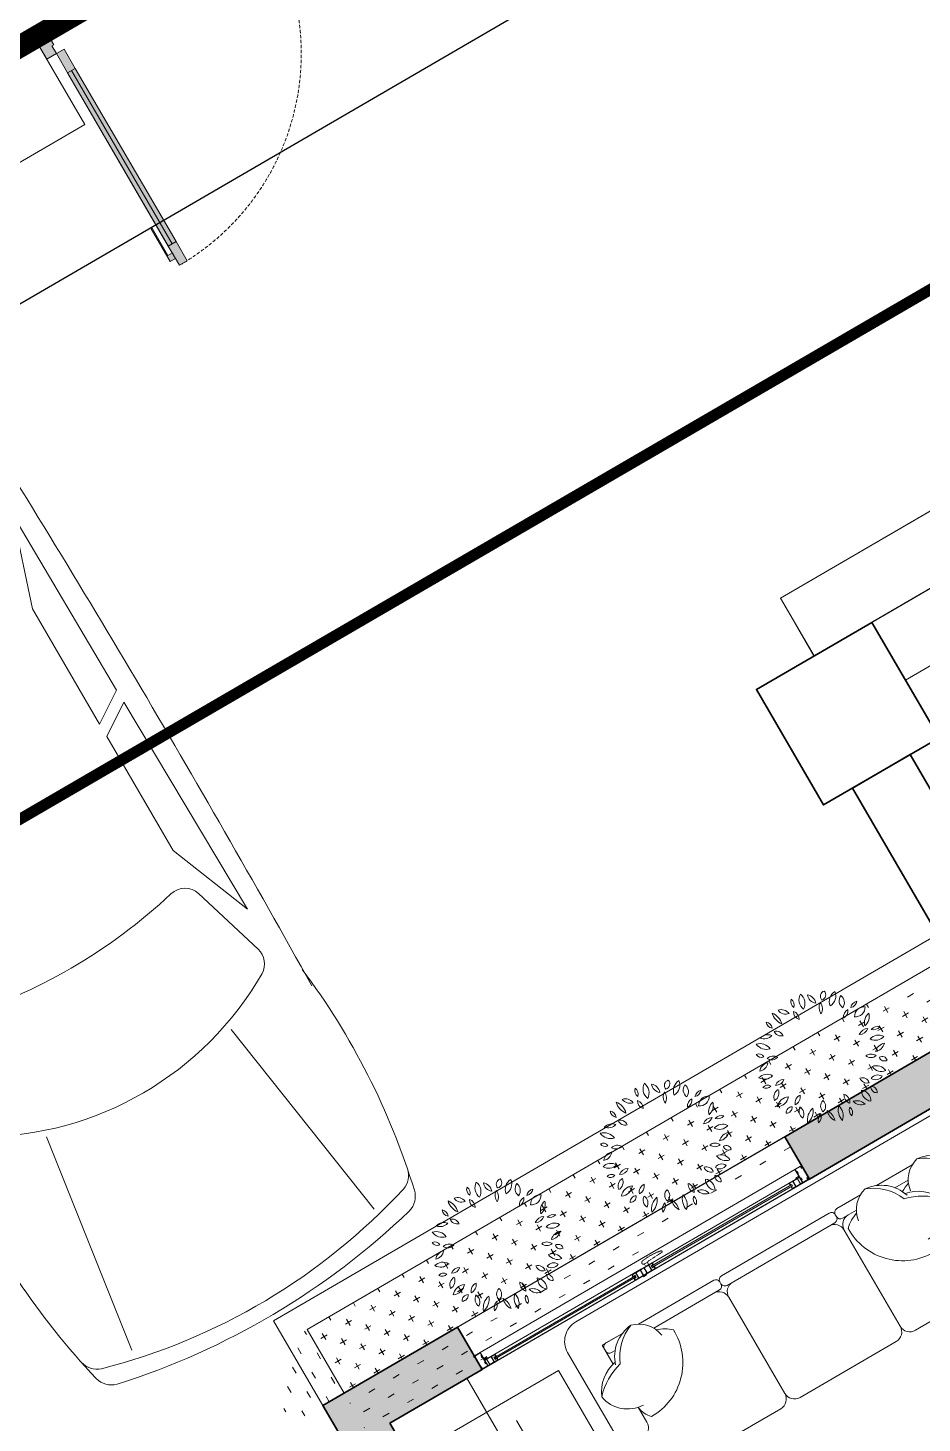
# Model space of a CAD drawing. Header units: millimetres. Extents: x 403824132 to 733479728, y 1974822364 to 2151530530.
# Drawn here: x 568660009 to 568664039, y 2063084542 to 2063090829 of the extents above; entities that cross this region are included whole.
import ezdxf

# ---------------------------------------------------------------- set-up
doc = ezdxf.new("R2010")
doc.units = ezdxf.units.MM
doc.linetypes.add('CENTER', pattern=[3, 1.5, -0.5, 0.5, -0.5])
doc.linetypes.add('HIDDEN', pattern=[0.75, 0.5, -0.25])
for name, color, linetype, lineweight in [('A-DIM', 251, 'Continuous', 15), ('A-HATCH', 251, 'Continuous', 5), ('A-TUONG', 255, 'Continuous', 35), ('boDnv', 54, 'Continuous', 25), ('E- RANH GIOI', 1, 'CENTER', 13), ('E- THAY', 9, 'Continuous', 20), ('E-Manh', 251, 'Continuous', 13), ('E-NoiThat', 32, 'Continuous', 9), ('i_Cay', 114, 'Continuous', 13), ('i_Hatch', 250, 'Continuous', 13), ('i_ThietBi', 32, 'Continuous', 13), ('LD-CUA', 146, 'Continuous', 13), ('LD-THAY', 9, 'Continuous', 13)]:
    doc.layers.add(name, color=color, linetype=linetype, lineweight=lineweight)
for name, color, linetype in [('datOBt', 42, 'Continuous'), ('loKBT', 42, 'Continuous'), ('ViaHeS', 32, 'Continuous')]:
    doc.layers.add(name, color=color, linetype=linetype)
doc.styles.add('rms', font='romans.shx', dxfattribs={"width": 0.7, "bigfont": 'vns.shx'})
doc.linetypes.add('ADL', pattern='A,0.125,-0.15,["++",rms,S=0.5,R=0,X=0,Y=-0.2245],-1.35,1.125', length=2.75)

# ---------------------------------------------------------------- blocks, each defined once
blk = doc.blocks.new('BT-02')
at = {"layer": 'E- RANH GIOI', "ltscale": 0.05, "const_width": 100}
blk.add_lwpolyline([(7621197.586804014, 979879.0011481751), (7753982.305579909, 979879.001150338), (7758666.708751214, 974888.9710968509), (7756768.082451698, 944869.0301070559), (7751452.485348991, 939879.0000539595), (7618667.766573792, 939879.0000509259), (7613983.363402477, 944869.0301038396), (7615881.98970071, 974888.971094972), (7621197.586804014, 979879.0011481751)], dxfattribs=at)
at = {"layer": 'E- RANH GIOI', "color": 5, "ltscale": 0.05, "true_color": 0x0000fa, "const_width": 50}
blk.add_lwpolyline([(7622385.084953547, 976879.001148195), (7752683.796217512, 976879.001150317), (7755590.729681001, 973782.4091585884), (7753849.018662755, 946243.5185394315), (7750264.987199369, 942879.0000539321), (7619966.275936077, 942879.0000509556), (7617059.342472641, 945975.5920422656), (7618801.053489707, 973514.4826625721)], close=True, dxfattribs=at)
at = {"layer": 'loKBT'}
blk.add_line((7667560.12582175, 979879.0011833169), (7655060.12582175, 979879.0011833169), dxfattribs=at)
blk.add_lwpolyline([(7667560.125480441, 959879.0006016805), (7667560.12547945, 979879.0011499559), (7655060.125137793, 979879.001150206), (7655060.125136447, 959879.0006016956), (7667560.125480449, 959879.0006008531)], dxfattribs=at)
for points in [[(7667560.125479821, 979879.0011340593), (7655060.125137048, 979879.001133432), (7655060.125138111, 959879.000585119), (7667560.125480761, 959879.0005855372)], [(7655060.125137421, 959879.000585119), (7667560.125479017, 959879.0005855948), (7667560.125478999, 979879.0011338356), (7655060.125136465, 979879.001133597)]]:
    blk.add_lwpolyline(points, close=True, dxfattribs=at)
blk = doc.blocks.new('mb-cay40')
at = {"color": 0, "linetype": 'ByBlock'}
for centre, radius, start, end in [((-299.5701589075907, 710.3054466762878), 100.1777, 149.4737229998766, 231.7585850006217), ((-447.8704589076224, 682.5084466762783), 100.1777, 329.4737229998766, 51.75858500062168), ((-230.6878589075932, 779.3904466762833), 98.06469999999999, 192.3059549999538, 259.6848969996826), ((-344.058958907699, 662.0099466762913), 98.06469999999999, 12.30595499995376, 79.68489699968265), ((-136.2343589076481, 736.8957466763095), 62.92479999999998, 125.4093320002077, 202.7100880001333), ((-230.740058907686, 763.8882466762698), 62.92479999999998, 305.4093320002077, 22.71008800013334), ((16.26654109236551, 684.2603466763248), 136.5301, 133.811686000385, 194.307733999988), ((-210.5471589076042, 749.0423466762695), 136.5301, 313.811686000385, 14.30773399998799), ((-426.9131589077006, 693.7752466762759), 54.12369999999999, 146.8150690002197, 244.0193430003837), ((-495.9196589076018, 674.7454466763011), 54.12369999999999, 326.8150690002197, 64.01934300038363), ((-147.5025589076395, 637.821246676278), 79.6564, 145.524785000142, 220.8327340004014), ((-273.4387589076068, 630.8271466763035), 79.6564, 325.524785000142, 40.83273400040141), ((112.6560410923557, 711.3373466763078), 137.2196, 163.4642290000644, 212.7905639999698), ((48.89724109234521, 562.139746676261), 68.7981, 103.8913859995158, 198.9039470000852), ((-134.2428589076444, 676.0780466762808), 137.2196, 343.4642290000643, 32.79056399996983), ((-32.70725890767062, 606.6362466762985), 68.7981, 283.8913859995158, 18.90394700008519), ((138.3718410924193, 615.5002466762926), 80.63699999999999, 104.100357000399, 168.4650159999594), ((39.71864109238959, 709.8323466762886), 80.63699999999999, 284.100357000399, 348.4650159999595), ((230.3510410923918, 506.037146676299), 141.3623, 100.3005049996434, 160.4476489999013), ((71.86314109229716, 692.4305466762962), 141.3623, 280.3005049996434, 340.4476489999013), ((-653.7485589076532, 502.9852466762604), 44.2471, 163.4933459999228, 274.4697339999847), ((-692.7238589076442, 471.4445466763245), 44.2471, 343.4933459999227, 94.46973399998471), ((-651.1445589076611, 493.6793466763265), 98.14920000000001, 3.318928999847402, 83.19036500059372), ((-541.5223589077068, 596.8183466762894), 98.14920000000001, 183.3189289998474, 263.1903650005937), ((-554.1702589076594, 555.716446676277), 69.85239999999999, 25.45365099951863, 116.6851969996846), ((-522.4680589076888, 648.1498466762605), 69.85239999999999, 205.4536509995186, 296.6851969996846), ((-390.4405589076341, 597.053746676309), 66.85079999999999, 168.8066020001733, 257.6390980002616), ((-470.3303589076386, 544.7297466762902), 66.85079999999999, 348.8066020001733, 77.63909800026163), ((259.9547410923115, 520.9738466762719), 76.85969999999999, 122.5817349996012, 207.1799879998302), ((150.1931410923426, 550.6291466762632), 76.85969999999999, 302.5817349996012, 27.17998799983019), ((-680.1407589076553, 301.4285466763176), 101.6635, 69.72013800080484, 135.6489100005381), ((-717.600058907643, 467.8581466763062), 101.6635, 249.7201380008048, 315.6489100005381), ((-620.4297589075868, 356.9077466762828), 75.7726, 22.57230600034306, 98.33354300080866), ((-561.4437589076697, 460.9655466763143), 75.7726, 202.5723060003431, 278.3335430008087), ((213.0515410923108, 368.6593466762861), 79.60759999999999, 86.02821900006174, 161.3697619999351), ((143.1294410924311, 473.5071466763002), 79.60759999999999, 266.0282190000617, 341.3697619999351), ((281.8093410923029, 453.3035466762885), 110.2473, 244.7352629998049, 320.5781150000673), ((319.9207410923555, 283.5921466762593), 110.2473, 64.73526299980486, 140.5781150000674), ((299.7197410923836, 426.0202466763112), 53.529, 59.98145400028278, 155.6675900001146), ((277.7252410923538, 494.4245466762877), 53.529, 239.9814540002828, 335.6675900001146), ((-694.8229589076363, 365.1617466763128), 95.9612, 210.9482359996829, 290.5783940005535), ((-743.3930589076772, 225.974346676303), 95.9612, 30.9482359996829, 110.5783940005535), ((359.2284410923021, 242.1056466762602), 79.1061, 90.25287400078554, 173.52208300028), ((280.2783410924312, 330.1357466762784), 79.1061, 270.2528740007856, 353.5220830002799), ((-736.4670589076995, 276.7996466763216), 75.60229999999999, 224.257649999822, 288.5926610007619), ((-766.5091589076037, 152.3813466762949), 75.60229999999999, 44.25764999982202, 108.5926610007619), ((-659.0736589076696, 39.63904667626048), 110.8102, 100.8761589997203, 165.4479130002026), ((-787.2373589075869, 176.3009466762742), 110.8102, 280.8761589997204, 345.4479130002026), ((-649.4696589076193, 256.585046676264), 83.90719999999999, 240.5094849996896, 309.291989999972), ((-637.6392589076131, 118.6108466762598), 83.90719999999999, 60.50948499968955, 129.291989999972), ((242.9923410922929, 141.0472466762949), 78.02799999999999, 58.87476400066763, 131.2135240002623), ((231.9157410923508, 266.539646676305), 78.02799999999999, 238.8747640006676, 311.2135240002623), ((344.0384410923289, 142.0358466763282), 53.57989999999999, 28.1981360000389, 112.1917869993301), ((371.0219410923892, 216.9645466762668), 53.57989999999999, 208.1981360000389, 292.1917869993301), ((-689.6452589076944, -39.14615332373069), 87.35799999999999, 54.97446299936808, 151.3792250002424), ((-716.1905589076923, 74.23634667632723), 87.35799999999999, 234.9744629993681, 331.3792250002423), ((158.9131410923146, -75.04515332368464), 77.31559999999999, 28.80716499994626, 103.9198800002828), ((208.0612410923932, 37.25554667630786), 77.31559999999999, 208.8071649999463, 283.9198800002828), ((313.8222410924209, -58.64165332372795), 90.3688, 71.37116600059133, 141.7535400000561), ((271.7177410924342, 82.93484667628945), 90.3688, 251.3711660005913, 321.7535400000561), ((349.6776410924213, 166.3968466762817), 97.6447, 209.1951970002367, 286.7189010004093), ((292.527541092335, 25.24994667626743), 97.6447, 29.19519700023669, 106.7189010004093), ((-674.8470589076169, -123.2118533237299), 70.02329999999999, 71.8192460004174, 140.0817599994504), ((-706.7037589076499, -11.75075332372944), 70.02329999999999, 251.8192460004175, 320.0817599994504), ((-557.1729589076713, -163.3047533236968), 77.98479999999999, 113.475291999382, 203.4559599999777), ((-659.7790589075885, -122.8160533237024), 77.98479999999999, 293.475291999382, 23.45595999997768), ((-551.4629589076503, -83.00365332367801), 74.9971, 87.17243399982254, 157.2364690000009), ((-616.9188589076803, 20.92074667628185), 74.9971, 267.1724339998225, 337.2364690000009), ((132.8601410923875, -212.990753323691), 116.145, 6.548685999897183, 76.89113199944619), ((274.5892410923552, -86.62635332370701), 116.145, 186.5486859998972, 256.8911319994462), ((296.2157410923683, -68.1395533237228), 50.671, 179.2557220000184, 267.628659000778), ((243.4524410924059, -118.1089533236882), 50.671, 359.2557220000184, 87.62865900077804), ((-604.7676589076873, -147.1679533237184), 106.605, 271.6327640008068, 352.0267889999677), ((-496.1556589076645, -268.5169533236767), 106.605, 91.63276400080674, 172.0267889999677), ((-472.8800589076418, -293.5357533236747), 49.2563, 76.54190599947391, 193.4774260002929), ((-509.3162589076674, -257.1117533236902), 49.2563, 256.541905999474, 13.4774260002929), ((-341.8780589076923, -220.9033533237016), 95.91319999999999, 122.8873139993626, 186.7253339999508), ((-489.2111589075648, -151.593553323728), 95.91319999999999, 302.8873139993626, 6.725333999950768), ((-314.2852589076501, -280.7871533237339), 91.05040000000001, 159.1169869998805, 230.3606240003511), ((-457.4404589076003, -318.4468533237086), 91.05040000000001, 339.1169869998805, 50.36062400035106), ((-132.5331589076959, -236.0941533236837), 75.353, 148.7876610002004, 221.5977110001933), ((-253.3297589076974, -247.0719533237279), 75.353, 328.7876610002005, 41.59771100019329), ((99.92604109243257, -278.0229533236925), 148.0051, 165.2071100000012, 218.3217489999558), ((-159.2895589076797, -332.0080533237124), 148.0051, 345.2071100000012, 38.32174899995582), ((69.87894109232002, -150.8368533236935), 70.3103, 173.6499809998805, 254.6514450005405), ((-18.61045890764217, -210.8629533236744), 70.3103, 353.6499809998805, 74.65144500054049), ((113.3978410923155, -289.9039533237083), 96.71849999999999, 38.69621399990353, 106.2415449999098), ((161.8329410923761, -136.5778533236808), 96.71849999999999, 218.6962139999035, 286.2415449999098), ((-220.1570589075855, -348.4649533237389), 108.6658, 122.1169890002436, 201.7275269999994), ((-378.8747589077102, -296.6562533236793), 108.6658, 302.1169890002436, 21.72752699999944), ((-170.4776589077082, -363.9031533237066), 62.5472, 129.7475050000398, 206.070901000292), ((-266.6537589076324, -343.3009533236764), 62.5472, 309.7475050000398, 26.07090100029198), ((-61.47215890765074, -280.976453323703), 84.6027, 185.3195600000323, 260.4189679996705), ((-159.7919589076482, -372.2426533237012), 84.6027, 5.31956000003229, 80.41896799967047), ((110.3971410924278, -276.4030533237237), 64.3426, 156.7754189998254, 231.2879720002375), ((11.02814109236351, -301.2369533236779), 64.3426, 336.7754189998254, 51.28797200023745)]:
    blk.add_arc(centre, radius, start, end, dxfattribs=at)
blk = doc.blocks.new('kkkk')
h = blk.add_hatch(color=250)
edge = h.paths.add_edge_path()
edge.add_line((333058.7503477686, 105336.6100560361), (333060.2503477686, 105336.6100560361))
edge.add_line((333060.2503477686, 105336.6100560361), (333060.2503477686, 105341.6100560361))
edge.add_line((333060.2503477686, 105341.6100560361), (333061.7503477686, 105341.6100560361))
edge.add_line((333061.7503477686, 105341.6100560361), (333061.7503477686, 105371.6100560361))
edge.add_line((333061.7503477686, 105371.6100560361), (333027.5003477686, 105371.6100560361))
edge.add_line((333027.5003477686, 105371.6100560361), (333027.5003477686, 105386.6100560362))
edge.add_line((333027.5003477686, 105386.6100560362), (333022.1618856793, 105386.6100560362))
edge.add_line((333022.1618856793, 105386.6100560362), (333022.1618856793, 105383.6100560361))
edge.add_line((333022.1618856793, 105383.6100560361), (333023.6618856793, 105383.6100560361))
edge.add_line((333023.6618856793, 105383.6100560361), (333023.6618856793, 105385.1100560361))
edge.add_line((333023.6618856793, 105385.1100560361), (333026.0003477686, 105385.1100560361))
edge.add_line((333026.0003477686, 105385.1100560361), (333026.0003477686, 105378.0508778042))
edge.add_line((333026.0003477686, 105378.0508778042), (333023.6618856793, 105378.0508778042))
edge.add_line((333023.6618856793, 105378.0508778042), (333023.6618856793, 105379.5508778041))
edge.add_line((333023.6618856793, 105379.5508778041), (333022.1618856793, 105379.5508778041))
edge.add_line((333022.1618856793, 105379.5508778041), (333022.1618856793, 105376.5508778041))
edge.add_line((333022.1618856793, 105376.5508778041), (333026.0003477686, 105376.5508778041))
edge.add_line((333026.0003477686, 105376.5508778041), (333026.0003477686, 105371.6100560361))
edge.add_line((333026.0003477686, 105371.6100560361), (332991.7503477686, 105371.6100560361))
edge.add_line((332991.7503477686, 105371.6100560361), (332991.7503477686, 105341.6100560361))
edge.add_line((332991.7503477686, 105341.6100560361), (332993.2503477686, 105341.6100560361))
edge.add_line((332993.2503477686, 105341.6100560361), (332993.2503477686, 105336.6100560361))
edge.add_line((332993.2503477686, 105336.6100560361), (332994.7503477685, 105336.6100560361))
edge.add_line((332994.7503477685, 105336.6100560361), (332994.7503477685, 105341.6100560361))
edge.add_line((332994.7503477685, 105341.6100560361), (333002.2503477686, 105341.6100560361))
edge.add_line((333002.2503477686, 105341.6100560361), (333002.2503477686, 105343.1100560361))
edge.add_line((333002.2503477686, 105343.1100560361), (332993.2503477686, 105343.1100560361))
edge.add_line((332993.2503477686, 105343.1100560361), (332993.2503477686, 105370.1100560361))
edge.add_line((332993.2503477686, 105370.1100560361), (333006.8920954218, 105370.1100560361))
edge.add_arc((333010.0003477685, 105367.6396451521), 3.970410884021193, 141.5226399061715, 209.9999999996041)
edge.add_line((333006.5618710796, 105365.6544397101), (333007.8609091851, 105366.4044397101))
edge.add_arc((333010.0003477685, 105367.6396451522), 2.470410884022959, -390.0000000008324, -150.0000000000441, ccw=False)
edge.add_line((333012.1397863518, 105366.4044397101), (333013.4388244577, 105365.6544397101))
edge.add_arc((333010.0003477685, 105367.6396451521), 3.970410884017615, -29.99999999942238, 38.47736009484422)
edge.add_line((333013.1086001153, 105370.1100560362), (333040.3920954216, 105370.1100560361))
edge.add_arc((333043.5003477685, 105367.6396451521), 3.970410884021193, 141.5226399061715, 209.9999999996041)
edge.add_line((333040.0618710795, 105365.6544397101), (333041.3609091852, 105366.4044397101))
edge.add_arc((333043.5003477685, 105367.6396451522), 2.470410884022959, -390.0000000008324, -150.0000000000441, ccw=False)
edge.add_line((333045.639786352, 105366.4044397101), (333046.9388244575, 105365.6544397101))
edge.add_arc((333043.5003477685, 105367.6396451521), 3.970410884017615, -29.99999999942238, 38.47736009484422)
edge.add_line((333046.6086001155, 105370.1100560362), (333060.2503477686, 105370.1100560361))
edge.add_line((333060.2503477686, 105370.1100560361), (333060.2503477686, 105343.1100560361))
edge.add_line((333060.2503477686, 105343.1100560361), (333051.2503477687, 105343.1100560361))
edge.add_line((333051.2503477687, 105343.1100560361), (333051.2503477687, 105341.6100560361))
edge.add_line((333051.2503477687, 105341.6100560361), (333058.7503477686, 105341.6100560361))
edge.add_line((333058.7503477686, 105341.6100560361), (333058.7503477686, 105336.6100560361))
blk.add_lwpolyline([(333026.0003477686, 105378.0508778042), (333026.0003477686, 105385.1100560361), (333023.6618856793, 105385.1100560361), (333023.6618856793, 105383.6100560361), (333022.1618856793, 105383.6100560361), (333022.1618856793, 105386.6100560362), (333027.5003477686, 105386.6100560362), (333027.5003477686, 105371.6100560361), (333061.7503477686, 105371.6100560361), (333061.7503477686, 105341.6100560361), (333060.2503477686, 105341.6100560361), (333060.2503477686, 105336.6100560361), (333058.7503477686, 105336.6100560361), (333058.7503477686, 105341.6100560361), (333051.2503477687, 105341.6100560361), (333051.2503477687, 105343.1100560361), (333060.2503477686, 105343.1100560361), (333060.2503477686, 105370.1100560361), (333046.6086001155, 105370.1100560362, -0.3080097014273616), (333046.9388244575, 105365.6544397101), (333045.639786352, 105366.4044397101, 1.732050807573783), (333041.3609091852, 105366.4044397101), (333040.0618710795, 105365.6544397101, -0.3080097014276107), (333040.3920954216, 105370.1100560361), (333013.1086001153, 105370.1100560362, -0.3080097014273616), (333013.4388244577, 105365.6544397101), (333012.1397863518, 105366.4044397101, 1.732050807573783), (333007.8609091851, 105366.4044397101), (333006.5618710796, 105365.6544397101, -0.3080097014276107), (333006.8920954218, 105370.1100560361), (332993.2503477686, 105370.1100560361), (332993.2503477686, 105343.1100560361), (333002.2503477686, 105343.1100560361), (333002.2503477686, 105341.6100560361), (332994.7503477685, 105341.6100560361), (332994.7503477685, 105336.6100560361), (332993.2503477686, 105336.6100560361), (332993.2503477686, 105341.6100560361), (332991.7503477686, 105341.6100560361), (332991.7503477686, 105371.6100560361), (333026.0003477686, 105371.6100560361), (333026.0003477686, 105376.5508778041), (333022.1618856793, 105376.5508778041), (333022.1618856793, 105379.5508778041), (333023.6618856793, 105379.5508778041), (333023.6618856793, 105378.0508778042)], format="xyb", close=True)
blk = doc.blocks.new('ccccc')
h = blk.add_hatch(color=250)
h.paths.add_polyline_path([(333034.3144056356, 105325.3407150077), (333084.3144056355, 105325.3407150077), (333084.3144056355, 105326.8407150077), (333077.6940542447, 105326.8407150077), (333077.6940542447, 105353.8407150077), (333084.3144056355, 105353.8407150077), (333084.3144056355, 105355.3407150077), (333034.3144056356, 105355.3407150077), (333034.3144056356, 105346.7373347332), (333035.8144056356, 105346.7373347332), (333035.8144056356, 105353.8407150077), (333052.1347392885, 105353.8407150077), (333052.1347392885, 105326.8407150077), (333035.8144056356, 105326.8407150077), (333035.8144056356, 105333.9440952822), (333034.3144056356, 105333.9440952822)])
h.paths.add_polyline_path([(333053.6347392886, 105326.8407150077), (333053.6347392886, 105353.8407150077), (333076.1940542446, 105353.8407150077), (333076.1940542446, 105326.8407150077)], flags=16)
for p, q in [((333034.3144056356, 105346.7373347332), (333035.8144056356, 105346.7373347332)), ((333052.1347392885, 105353.8407150077), (333052.1347392885, 105326.8407150077)), ((333053.6347392886, 105353.8407150077), (333053.6347392886, 105326.8407150077)), ((333076.1940542446, 105353.8407150077), (333076.1940542446, 105326.8407150077)), ((333077.6940542447, 105353.8407150077), (333077.6940542447, 105326.8407150077)), ((333084.3144056355, 105355.3407150077), (333084.3144056355, 105353.8407150077)), ((333034.3144056356, 105333.9440952822), (333035.8144056356, 105333.9440952822)), ((333084.3144056355, 105326.8407150077), (333084.3144056355, 105325.3407150077))]:
    blk.add_line(p, q)
for points in [[(333084.3144056355, 105355.3407150077), (333034.3144056356, 105355.3407150077), (333034.3144056356, 105346.7373347332)], [(333052.1347392885, 105353.8407150077), (333035.8144056356, 105353.8407150077), (333035.8144056356, 105346.7373347332)], [(333076.1940542446, 105353.8407150077), (333053.6347392886, 105353.8407150077)], [(333084.3144056355, 105353.8407150077), (333077.6940542447, 105353.8407150077)], [(333034.3144056356, 105333.9440952822), (333034.3144056356, 105325.3407150077), (333084.3144056355, 105325.3407150077)], [(333035.8144056356, 105333.9440952822), (333035.8144056356, 105326.8407150077), (333052.1347392885, 105326.8407150077)], [(333053.6347392886, 105326.8407150077), (333076.1940542446, 105326.8407150077)], [(333077.6940542447, 105326.8407150077), (333084.3144056355, 105326.8407150077)]]:
    blk.add_lwpolyline(points)
blk = doc.blocks.new('dasdsd')
at = {"linetype": 'HIDDEN', "ltscale": 0.05}
for p, q in [((-9.569141384446992, -15.90723716295906), (-9.569141384446992, 0)), ((9.569141384446992, 0), (-9.569141384446992, 0)), ((9.569141384446992, -15.90723716294451), (9.569141384446992, 0)), ((-16.34979056974407, -18.90631077674334), (-107.8912883332232, -23.1459015282162)), ((-10.46026030555367, -16.12276114153791), (-15.45867164875381, -18.69078679804806)), ((9.569141384330578, -15.90723716295906), (-9.569141384446992, -15.90723716295906))]:
    blk.add_line(p, q, dxfattribs=at)
for centre, radius, start, end in [((-106.2585171776591, -28.09938181765028), 5.215640768237306, 108.2433054779571, 251.7566945220429), ((-40.96028682653559, 286.6360905124457), 326.6202464477597, 258.1751875100508, 278.8996242376831), ((-16.34979056974407, -16.9563107767899), 1.95, 270, 297.1926651147454), ((-9.569141384446992, -17.85723716302891), 1.95, 90, 117.1926651147453), ((9.569141384446992, -25.97958644191385), 10.07234927896024, 270, 90)]:
    blk.add_arc(centre, radius, start, end, dxfattribs=at)
blk = doc.blocks.new('fffsf')
h = blk.add_hatch(color=250)
h.paths.add_polyline_path([(333183.8310297608, 105395.8081060237), (333133.8310297608, 105395.8081060237), (333133.8310297608, 105394.3081060237), (333140.4513811519, 105394.3081060237), (333140.4513811519, 105367.3081060237), (333133.8310297608, 105367.3081060237), (333133.8310297608, 105364.3081060237), (333118.8310297608, 105364.3081060237), (333118.8310297608, 105361.3081060237), (333135.3310297608, 105361.3081060237), (333135.3310297608, 105365.8081060237), (333183.8310297608, 105365.8081060237), (333183.8310297608, 105374.4114862982), (333182.3310297608, 105374.4114862982), (333182.3310297608, 105367.3081060237), (333166.0106961079, 105367.3081060237), (333166.0106961079, 105394.3081060237), (333182.3310297608, 105394.3081060237), (333182.3310297608, 105387.2047257492), (333183.8310297608, 105387.2047257492)])
h.paths.add_polyline_path([(333164.5106961079, 105394.3081060237), (333164.5106961079, 105367.3081060237), (333141.9513811518, 105367.3081060237), (333141.9513811518, 105394.3081060237)], flags=16)
for p, q in [((333133.8310297608, 105395.8081060237), (333133.8310297608, 105394.3081060237)), ((333140.4513811519, 105394.3081060237), (333140.4513811519, 105367.3081060237)), ((333141.9513811518, 105394.3081060237), (333141.9513811518, 105367.3081060237)), ((333164.5106961079, 105394.3081060237), (333164.5106961079, 105367.3081060237)), ((333166.0106961079, 105394.3081060237), (333166.0106961079, 105367.3081060237)), ((333183.8310297608, 105387.2047257492), (333182.3310297608, 105387.2047257492)), ((333183.8310297608, 105374.4114862982), (333182.3310297608, 105374.4114862982))]:
    blk.add_line(p, q)
for points in [[(333183.8310297608, 105374.4114862982), (333183.8310297608, 105365.8081060237), (333135.3310297608, 105365.8081060237), (333135.3310297608, 105361.3081060237), (333118.8310297608, 105361.3081060237)], [(333133.8310297608, 105367.3081060237), (333133.8310297608, 105364.3081060237), (333118.8310297608, 105364.3081060237), (333118.8310297608, 105361.3081060237)], [(333133.8310297608, 105395.8081060237), (333183.8310297608, 105395.8081060237), (333183.8310297608, 105387.2047257492)], [(333133.8310297608, 105394.3081060237), (333140.4513811519, 105394.3081060237)], [(333140.4513811519, 105367.3081060237), (333133.8310297608, 105367.3081060237)], [(333141.9513811518, 105394.3081060237), (333164.5106961079, 105394.3081060237)], [(333164.5106961079, 105367.3081060237), (333141.9513811518, 105367.3081060237)], [(333166.0106961079, 105394.3081060237), (333182.3310297608, 105394.3081060237), (333182.3310297608, 105387.2047257492)], [(333182.3310297608, 105374.4114862982), (333182.3310297608, 105367.3081060237), (333166.0106961079, 105367.3081060237)]]:
    blk.add_lwpolyline(points)
blk = doc.blocks.new('*U223')
for points in [[(88.41580056528618, 82.17994154020562), (88.41580056524253, 80.6033802745078), (77.17966634732147, 80.60338027449323), (77.17966634729966, 69.39661972550675), (88.41580056521342, 69.39661972551403), (88.41580056528618, 67.82005845976528, 0.2403906807314063), (91.14311726333106, 71.99999999998546), (80.17966634737968, 71.99999999998546), (80.17966634732147, 77.99999999998543), (91.14311726327287, 77.99999999998543, 0.2403906807301442)], [(799.5920245947626, 82.17994154014741), (799.5920245948354, 80.6033802744132), (810.8281588127423, 80.60338027440594), (810.8281588127272, 69.39661972541944), (799.592024594806, 69.39661972542672), (799.5920245947626, 67.82005845970707, -0.2403906807314063), (796.8647078967688, 71.99999999992724), (807.8281588127126, 71.99999999992724), (807.828158812669, 77.99999999993452), (796.864707896718, 77.99999999994179, -0.2403906807301442)], [(905.423625724804, 82.17994153920152), (905.4236257248403, 80.60338027349644), (894.1874915069266, 80.60338027346006), (894.1874915069845, 69.39661972447357), (905.4236257248987, 69.39661972450267), (905.4236257248331, 67.82005845875392, 0.2403906807314063), (908.1509424228127, 71.99999999901047), (897.1874915068609, 71.99999999896681), (897.1874915069047, 77.99999999895226), (908.150942422856, 77.99999999898864, 0.2403906807301442)]]:
    blk.add_hatch(color=250).paths.add_polyline_path(points)
for p, q in [((850.0078251598887, 89.99999999997091), (44.50000000021828, 90.00000000004366)), ((850.0078251598743, 89.99999999991269), (88.00000000023283, 89.99999999998545)), ((855.0078251597798, 89.9999999988213), (1617.015650301339, 89.99999999983993)), ((35.00000000011642, 20), (1670.015650301457, 20)), ((88.00000000024738, 59.99999999998546), (850.0078251598887, 59.99999999989814)), ((1617.015650301413, 59.99999999983993), (855.0078251598597, 59.99999999880675))]:
    blk.add_line(p, q)
for points in [[(88.41580056528618, 82.17994154020562), (88.41580056524253, 80.6033802745078), (77.17966634732147, 80.60338027449323), (77.17966634729966, 69.39661972550675), (88.41580056521342, 69.39661972551403), (88.41580056528618, 67.82005845976528, 0.2403906807314063), (91.14311726333106, 71.99999999998546), (80.17966634737968, 71.99999999998546), (80.17966634732147, 77.99999999998543), (91.14311726327287, 77.99999999998543, 0.2403906807301443)], [(799.5920245947626, 82.17994154014741), (799.5920245948354, 80.6033802744132), (810.8281588127423, 80.60338027440594), (810.8281588127272, 69.39661972541944), (799.592024594806, 69.39661972542672), (799.5920245947626, 67.82005845970707, -0.2403906807314063), (796.8647078967688, 71.99999999992724), (807.8281588127126, 71.99999999992724), (807.828158812669, 77.99999999993452), (796.864707896718, 77.99999999994179, -0.2403906807301443)], [(905.423625724804, 82.17994153920152), (905.4236257248403, 80.60338027349644), (894.1874915069266, 80.60338027346006), (894.1874915069845, 69.39661972447357), (905.4236257248987, 69.39661972450267), (905.4236257248331, 67.82005845875392, 0.2403906807314063), (908.1509424228127, 71.99999999901047), (897.1874915068609, 71.99999999896681), (897.1874915069047, 77.99999999895226), (908.150942422856, 77.99999999898864, 0.2403906807301443)]]:
    blk.add_lwpolyline(points, format="xyb", close=True)
for points in [[(807.8281588127126, 71.99999999992724), (80.17966634737968, 71.99999999998546), (80.17966634732147, 77.99999999998543), (807.828158812669, 77.99999999993452)], [(897.1874915069916, 71.99999999894499), (1624.835983954251, 71.9999999998545), (1624.835983954164, 77.99999999986177), (897.1874915069047, 77.99999999895226)]]:
    blk.add_lwpolyline(points, close=True)
at = {"rotation": 270}
blk.add_blockref('kkkk', (-105336.6100560361, 333081.7503477685), dxfattribs=at)
at = {"xscale": -1}
for name, p, rotation in [('ccccc', (333122.3144056175, -105265.3407150657), 359.9999999999902), ('fffsf', (-332278.8232048966, 105455.8081050878), 180.0000000001608), ('kkkk', (107041.6257063375, 333081.7503477685), 90)]:
    blk.add_blockref(name, p, dxfattribs=dict(at, rotation=rotation))
for p in [(-332234.306580494, -105265.3407149498), (-331417.2987550386, -105265.3407159424)]:
    blk.add_blockref('ccccc', p)
at = {"xscale": -0.8000000000000002, "yscale": 0.8, "zscale": 0.8}
blk.add_blockref('dasdsd', (880.0078251598741, 59.99999999895225), dxfattribs=at)
blk = doc.blocks.new('sf2')
at = {"layer": 'E-NoiThat'}
for p, q in [((-123893881.8299781, 101810473.999927), (-123893331.8299781, 101810473.999927)), ((-123893881.8299781, 101809923.999927), (-123893881.8299781, 101810473.999927))]:
    blk.add_line(p, q, dxfattribs=at)
for points in [[(-123893958.8608268, 101809923.999927, -0.4142135623730966), (-123894058.8608268, 101809823.999927), (-123894658.8608268, 101809823.999927, -0.4142135623730688), (-123894708.8608268, 101809873.999927, -0.4142135623730998), (-123894758.8608268, 101809823.999927), (-123895258.8608268, 101809823.999927, -0.4142135623730955), (-123895308.8608268, 101809873.999927, -0.4142135623730851), (-123895358.8608268, 101809823.999927), (-123895958.8608268, 101809823.999927, -0.4142135623730955), (-123896058.8608268, 101809923.999927), (-123896058.8608268, 101810523.999927, -0.4142135623730998), (-123895958.8608268, 101810623.999927), (-123894058.8608268, 101810623.999927, -0.4142135623730966), (-123893958.8608268, 101810523.999927)], [(-123895288.8608268, 101810473.999927), (-123894728.8608268, 101810473.999927, -0.4142135623730951), (-123894708.8608268, 101810453.999927), (-123894708.8608268, 101810443.999927, -0.4142135623730995), (-123894728.8608268, 101810423.999927), (-123895288.8608268, 101810423.999927, -0.4142135623730951), (-123895308.8608268, 101810443.999927), (-123895308.8608268, 101810453.999927, -0.4142135623730951)]]:
    blk.add_lwpolyline(points, format="xyb", close=True, dxfattribs=at)
for points in [[(-123896027.0390804, 101810274.4728657, -0.1477298758543702), (-123895880.9034106, 101810360.4029273, -0.2133427585932454), (-123895751.9602187, 101810486.4336616, -0.1786618101816585)], [(-123895901.0921893, 101810367.2514029, -0.30666349490175), (-123895751.9602187, 101810486.4336616, -0.3063299663357472), (-123895654.5364234, 101810377.5889396, 0.8728471598091934)], [(-123895757.6910139, 101810274.4728657, -0.1477298758543702), (-123895611.5553441, 101810360.4029273, -0.2133427585932454), (-123895482.6121521, 101810486.4336616, -0.1786618101816585)], [(-123895631.7441228, 101810367.2514029, -0.30666349490175), (-123895482.6121521, 101810486.4336616, -0.3063299663357472), (-123895385.1883569, 101810377.5889396, 0.8728471598091934)], [(-123895451.1447692, 101810473.999927), (-123895328.8608268, 101810473.999927, -0.4142135623730951), (-123895308.8608268, 101810453.999927), (-123895308.8608268, 101810443.999927, -0.4142135623730995), (-123895328.8608268, 101810423.999927), (-123895400.7978324, 101810423.999927, -0.4142135623730951)], [(-123894297.2288177, 101810473.999927), (-123894688.8608268, 101810473.999927, 0.4142135623730951), (-123894708.8608268, 101810453.999927), (-123894708.8608268, 101810443.999927, 0.4142135623730995), (-123894688.8608268, 101810423.999927), (-123894347.5757547, 101810423.999927, 0.4142135623730951)], [(-123894116.6294643, 101810367.2514029, 0.30666349490175), (-123894265.7614349, 101810486.4336616, 0.3063299663357472), (-123894363.1852302, 101810377.5889396, -0.8728471598091934)], [(-123893990.6825732, 101810274.4728657, 0.1477298758543702), (-123894136.818243, 101810360.4029273, 0.2133427585932454), (-123894265.7614349, 101810486.4336616, 0.1786618101816585)], [(-123894128.8608268, 101810473.999927), (-123894214.0469518, 101810473.999927, 0.4142135623730951)], [(-123894147.01663, 101810423.999927), (-123894128.8608268, 101810423.999927, 0.4142135623730951), (-123894108.8608268, 101810443.999927), (-123894108.8608268, 101810453.999927, 0.4142135623730951), (-123894128.8608268, 101810473.999927)], [(-123895601.356957, 101810423.999927), (-123895670.1458989, 101810423.999927, -0.4142135623730951)], [(-123895621.9678365, 101810391.7925307, 0.0718653790103429), (-123895663.8871717, 101810411.340115, -7.115464291357926)], [(-123895639.6215576, 101810151.4906734, 0.1655406298837506), (-123895608.6899695, 101810085.4267641, 0.4259891687143785), (-123895327.8802664, 101810371.8602575, 0.1215233233290522), (-123895394.5391051, 101810411.340115, -7.115464291357926)], [(-123895358.8608268, 101810423.999927, -0.4142135623730945), (-123895308.8608268, 101810373.999927), (-123895308.8608268, 101809873.999927, -0.4142135623730951)], [(-123895258.8608268, 101810423.999927, 0.4142135623730951), (-123895308.8608268, 101810373.999927)], [(-123894758.8608268, 101810423.999927, -0.4142135623730951), (-123894708.8608268, 101810373.999927)], [(-123894658.8608268, 101810423.999927, 0.4142135623730945), (-123894708.8608268, 101810373.999927), (-123894708.8608268, 101809873.999927, 0.4142135623730951)], [(-123894108.7520294, 101810151.4906734, -0.1655406298837506), (-123894139.6836175, 101810085.4267641, -0.4259891687143785), (-123894420.4933206, 101810371.8602575, -0.1215233233290522), (-123894353.8344819, 101810411.340115, 7.115464291357926)], [(-123895614.4207647, 101810148.4421313, -0.3567723648219203), (-123895757.6910139, 101810274.4728657, -0.2495420503229877), (-123895627.8750205, 101810378.3329046, 9.616880347716284)], [(-123894133.9528223, 101810148.4421313, 0.3567723648219203), (-123893990.6825732, 101810274.4728657, 0.2495420503229877), (-123894120.4985666, 101810378.3329046, -9.616880347716284)], [(-123893958.8608268, 101810073.999927, -0.4142135623730951), (-123894008.8608268, 101810023.999927), (-123894058.8608268, 101810023.999927, -0.4142135623730951), (-123894108.8608268, 101810073.999927), (-123894108.8608268, 101810151.468129)]]:
    blk.add_lwpolyline(points, format="xyb", dxfattribs=at)
for points in [[(-123895534.3266352, 101810473.999927), (-123895720.4928359, 101810473.999927)], [(-123894108.8608268, 101810375.7380266), (-123894108.8608268, 101810473.999927), (-123894214.0469518, 101810473.999927)], [(-123893606.8299781, 101810375.119144), (-123893606.8299781, 101810009.1307101)]]:
    blk.add_lwpolyline(points, dxfattribs=at)
blk = doc.blocks.new('TANG 1 BT1')
at = {"layer": 'A-HATCH'}
h = blk.add_hatch(color=256, dxfattribs=at)
h.dxf.hatch_style = 1
h.paths.add_polyline_path([(7158834.392582895, 839216.910365944), (7158834.40338719, 837891.891499825), (7159054.403387193, 837891.891499825), (7159054.392582897, 839436.910365944), (7153914.367428423, 839436.910365939), (7153914.367428423, 839216.910365939)])
h.paths.add_polyline_path([(7150554.367428423, 839436.910365939), (7150554.310653077, 838368.6554270984), (7150774.310653077, 838368.6554270984), (7150774.367428423, 839216.910365939), (7151514.367428423, 839216.910365939), (7151514.367428423, 839436.910365939)])
h.paths.add_polyline_path([(7150774.304578072, 836568.6554270984), (7150554.304578072, 836568.6554270984), (7150554.355278415, 835616.8624750825), (7151104.293490312, 835616.869053744), (7151104.293494187, 835319.4682315772), (7151324.293331157, 835319.4682315772), (7151324.293316933, 835616.869053744), (7152824.293494837, 835616.869053744), (7152824.293494837, 833426.8795984447), (7152714.293491956, 833426.8795926793), (7152714.29349484, 833316.8795926797), (7152934.293494836, 833316.8796042103), (7152934.293494836, 835726.8688687666), (7150774.353935611, 835726.8618762125)])
h.paths.add_polyline_path([(7151324.293373614, 834519.4677197175), (7151104.293494189, 834519.4677197175), (7151104.30564033, 832826.9133516661), (7151324.305640263, 832826.9160794099), (7151324.293490244, 833316.8822506294), (7151914.29349484, 833316.8795745915), (7151914.293491955, 833426.8795507496), (7151324.293433158, 833426.8795098679)])
h.paths.add_polyline_path([(7158834.380432876, 835616.8724301188), (7158834.380432876, 834616.8724302229), (7159054.38132507, 834616.8724302229), (7159054.380433111, 835946.8749298701), (7159054.399422782, 837091.8914998248), (7158834.40338719, 837091.8914998248), (7158834.395779532, 836041.8726337034), (7158234.393846916, 836041.8726337034), (7158234.394310373, 835726.8726337056), (7156074.371186494, 835726.8726337051), (7156074.371186494, 835616.8645500309)])
h.paths.add_polyline_path([(7158834.396642498, 835726.8749299373), (7158289.394310373, 835726.8726337056), (7158289.393846915, 835986.8726337039), (7158834.39593021, 835986.8726337039)], flags=16)
h.paths.add_polyline_path([(7158434.392582023, 831596.9007170699), (7158434.392582023, 831391.9098570823), (7158834.392582373, 831391.9061736367), (7158834.392582374, 827616.9110400443), (7158354.335837015, 827616.9110402875), (7158354.335837015, 827396.9110403915), (7159054.392582373, 827396.9110403561), (7159054.392582213, 832816.9110333439), (7158834.392582212, 832816.9110333439), (7158834.392582895, 831816.9061741434), (7156074.381032348, 831816.9294868225), (7156074.381032348, 831596.9294868223)])
h.paths.add_polyline_path([(7158834.392582373, 831596.9061740552), (7158834.392582373, 831446.9061736375), (7158489.392582023, 831446.9097838658), (7158489.392582023, 831596.909784292)], flags=16)
h.paths.add_polyline_path([(7152934.305644855, 831706.9131666891), (7152934.305644858, 831816.913351666), (7151324.305640331, 831816.913351666), (7151324.305640331, 831926.9133516661), (7151104.305640332, 831926.9133516661), (7151104.30564033, 831816.913351666), (7150554.366400784, 831816.9061741251), (7150554.36935917, 830866.8950438554), (7150774.369359169, 830866.8950438554), (7150774.367133453, 831706.9061741378)])
h.paths.add_polyline_path([(7150554.364441079, 828526.9061794691), (7150774.364441081, 828526.9061794691), (7150774.37017006, 830066.8945319966), (7150554.36935917, 830066.8945319966)])
h.paths.add_polyline_path([(7151704.376166527, 827396.9116709569), (7152404.194557026, 827396.9108264266), (7152404.194557026, 827616.910806874), (7150774.367428362, 827616.9154225319), (7150774.368593731, 827726.9061794695), (7150554.36922083, 827726.9061794695), (7150554.367428423, 827616.911099137), (7150554.367428423, 827396.9110402466), (7151404.376166542, 827396.9109419949), (7151404.37616653, 827396.9116709569)])
h.paths.add_polyline_path([(7154604.55816387, 827616.9087649575), (7154604.55816387, 827396.9087649565), (7155304.376166525, 827396.9091954805), (7155304.37616657, 827396.9136104577), (7155604.376166571, 827396.9136104577), (7156654.368521227, 827396.9136259514), (7156654.368925721, 827616.9163596034)])
h.paths.add_polyline_path([(7150304.255845018, 831816.9000444374), (7150304.255845416, 831196.8999719521), (7150554.329719897, 831196.8999719521), (7150554.329719897, 831306.9003201132), (7150414.255845343, 831306.8999719522), (7150414.255845088, 831706.9000444378), (7150554.329236252, 831706.9003925972), (7150554.329783076, 831816.9000444374)])
h.paths.add_polyline_path([(7150304.255844964, 836228.4791837248), (7150304.255844964, 835616.9026857319), (7150554.318615942, 835616.9026857319), (7150554.318615942, 835726.902332314), (7150414.255844965, 835726.902685732), (7150414.255844965, 836118.4791837247), (7150554.366168484, 836118.4788301869), (7150554.366168484, 836228.4791837248)])
at = {"layer": 'i_Hatch', "true_color": 0x46cb3a, "transparency": 33554687}
h = blk.add_hatch(dxfattribs=at)
h.set_pattern_fill('CROSS', color=95, scale=10, double=1)
h.set_pattern_definition([(0, (131342142.5535526, -101073087.0871174), (63.5, 63.5), [31.75, -95.25]), (90, (131342158.4285526, -101073102.9621174), (-63.5, 63.5), [31.75, -95.25])])
h.paths.add_polyline_path([(7155605.371691549, 827066.9183452008), (7158944.386396385, 827066.9128825279), (7158944.386396385, 827396.912882424), (7155605.371691549, 827396.918345201)])
at = {"layer": 'A-TUONG'}
for p, q in [((7159054.392582373, 827396.9110403561), (7159054.392582213, 832816.9110333439)), ((7158834.392582374, 827616.9110402518), (7158834.392582373, 831391.9061736369)), ((7154604.55816387, 827616.9087649575), (7156654.369127965, 827616.9128826794)), ((7156654.368723474, 827396.9124781869), (7156654.369127965, 827616.9128826794)), ((7158354.368675855, 827616.9128824852), (7158834.392582374, 827616.9110400443)), ((7158354.368675855, 827616.9128824852), (7158354.368675855, 827396.9128826794)), ((7154604.55816387, 827396.9087649565), (7156654.36872347, 827396.910149027)), ((7158354.368675855, 827396.9128825894), (7159054.392582373, 827396.9110403561))]:
    blk.add_line(p, q, dxfattribs=at)
for points in [[(7155304.37616657, 827396.9136104577), (7155604.376166571, 827396.9136104577), (7155604.363384927, 826196.9139017756), (7155304.363384927, 826196.9139017756)], [(7155154.380242908, 826196.9139017756), (7155754.346526945, 826196.9139017756), (7155754.346526945, 825596.9139169902), (7155154.380242908, 825596.9139169902)]]:
    blk.add_lwpolyline(points, close=True, dxfattribs=at)
at = {"layer": 'E- THAY'}
for points in [[(7156654.368723474, 827396.9149927772), (7158354.335837015, 827396.912882485), (7158354.335837015, 827616.9128824852), (7156654.368723474, 827616.9149927772)], [(7155604.371480015, 826956.91810134), (7159054.392582373, 826956.9108610624), (7159054.392582373, 827396.9076231022), (7155604.371480015, 827396.9148634911)], [(7155604.371691549, 827066.9183452008), (7158944.392582374, 827066.9110402518), (7158944.392582374, 827396.911040148), (7155604.371691549, 827396.918345201)], [(7151854.380401207, 826196.9116017835), (7155154.380242908, 826196.9139017756), (7155154.380242908, 825896.9139008818), (7151854.380401207, 825896.9116008895)], [(7151854.380401207, 825896.9116008927), (7155154.380242908, 825896.9139008847), (7155154.380242908, 825596.913899991), (7151854.380401207, 825596.9115999986)], [(7151554.397259188, 825596.9115999986), (7155454.380242907, 825596.9138999906), (7155454.380242907, 825296.913899097), (7151554.397259188, 825296.9115991049)]]:
    blk.add_lwpolyline(points, close=True, dxfattribs=at)
at = {"layer": 'i_ThietBi'}
blk.add_lwpolyline([(7158834.392582373, 831391.9061736367), (7158434.392581955, 831391.9061736367), (7158434.337132413, 827616.9110400937), (7158834.33713283, 827616.9110400937)], close=True, dxfattribs=at)
at = {"layer": 'E- THAY', "xscale": -1, "rotation": 180}
blk.add_blockref('sf2', (131051943.2543672, 102638267.910293), dxfattribs=at)
at = {"layer": 'i_Cay', "xscale": 0.5, "yscale": 0.5, "zscale": 0.5}
for p in [(7156432.508674104, 827073.0669686549), (7157239.124828327, 827066.9128825279), (7158114.937880103, 827070.8366687918)]:
    blk.add_blockref('mb-cay40', p, dxfattribs=at)
at = {"layer": 'LD-CUA', "xscale": -1}
blk.add_blockref('*U223', (7158359.384373775, 827526.9128824249), dxfattribs=at)
blk = doc.blocks.new('02PCAR01')
at = {"color": 0, "linetype": 'ByBlock'}
for p, q in [((-90.39052768432227, 26.87140577818968), (-54.3132060632254, 27.31692413403834)), ((-54.3132060632254, 27.31692413403834), (-67.49966556103323, 22.08449975347685)), ((-137.9997438427015, 26.02802630609608), (-144.9997438427015, 26.02802630609608)), ((-112.5247819854683, 20.16499277812227), (-137.9997438427015, 26.02802630609608)), ((-122.9401215569275, 26.61152007061128), (-92.48252692048048, 26.842350233243)), ((-109.2888132979967, 22.08449975347685), (-122.9401215569275, 26.61152007061128)), ((-89.35098485400906, 22.08449975347685), (-92.48252692048048, 26.842350233243)), ((-87.23477266372788, 22.08449975347685), (-90.39052768432227, 26.87140577818968)), ((-48.33139423533862, 25.72324851662847), (-60.00702973400734, 22.19852836608698)), ((-136.9130736546792, 23.49530788033076), (-115.5914849860858, 19.26288349976949)), ((-89.35098485400906, 22.08449975347685), (-109.2888132979967, 22.08449975347685)), ((-67.49966556103323, 22.08449975347685), (-87.23477266372788, 22.08449975347685)), ((-5.999743842701491, 20.97197369390415), (-39.99974384270149, 15.97197369390414)), ((-5.999743842701491, -20.97197369390392), (-39.99974384270149, -15.97197369390392)), ((-112.5133255233961, -20.10595152365045), (-137.9997438427015, -25.97197369390392)), ((-136.9130736546792, -23.35685276945196), (-115.5914849860858, -19.12442838889046)), ((-109.2888132979967, -21.94604464259828), (-122.9401215569275, -26.47306495973271)), ((-89.35098485400906, -21.94604464259805), (-109.2888132979967, -21.94604464259828)), ((-89.35098485400906, -21.94604464259805), (-92.48252692048048, -26.70389512236443)), ((-87.23477266372788, -21.94604464259828), (-90.39052768432227, -26.73295066731089)), ((-67.49966556103323, -21.94604464259828), (-87.23477266372788, -21.94604464259828)), ((-54.3132060632254, -27.17846902315955), (-67.49966556103323, -21.94604464259828)), ((-48.33139423534863, -25.52351837676929), (-60.0070297340019, -21.99879822623257)), ((-137.9997438427015, -25.97197369390392), (-144.9997438427015, -25.97197369390392)), ((-122.9401215569275, -26.47306495973271), (-92.48252692048048, -26.70389512236443)), ((-90.39052768432227, -26.73295066731089), (-54.3132060632254, -27.17846902315955))]:
    blk.add_line(p, q, dxfattribs=at)
for centre, radius, start, end in [((-77.24322301448002, -1914.326592704805), 1944.596564051584, 88.89024164479488, 92.01225468054943), ((-30.01866529687959, -77.69189224817181), 108.3074141948626, 76.66074678640614, 96.565500417639), ((-145.4087945331544, 25.93781619222), 3.135129170786203, 92.11191054820023, 173.4899239594744), ((-141.5738679889762, 24.61468900444811), 4.598671866932503, 94.39870535499537, 147.5288077091498), ((-8.860424086256673, 25.33013629940956), 3.135129170786203, 17.81787627694076, 78.39420676235203), ((-5.75369369883947, 24.64295367701561), 3.135129170786203, 14.3451658517873, 76.66074678640666), ((110.8856496775431, 0.09986506992822802), 260.7284208544678, 174.2342012638163, 185.7657987361837), ((111.8924411696164, 0.09986506992822802), 258.7568396342943, 174.0141861234871, 185.9858138765129), ((-47.46438045953186, 22.85126538426835), 3, 31.14552362731523, 106.7983717813038), ((-95.47226908039148, 0.9123484636440932), 93.12114487892485, 343.0347118802515, 15.8141098076295), ((-111.753063082509, 0.9132167133986968), 111.7567944633005, 346.397614456291, 12.6669973064117), ((-7.970602699153688, 0.09986506992822802), 131.0586831458064, 169.6897201036084, 190.3102798963917), ((-87.12257143773562, 0.09986506992822802), 48.72014591624971, 330.0774165555361, 29.92258344446024), ((-59.1400159582006, 19.32654523372685), 3, 106.7983717813038, 193.6630841216151), ((146.0145102396043, 0.09986506992822802), 262.311399289117, 175.797135393886, 184.2028646061139), ((147.7145241552159, 0.1035530634626411), 261.0114132064164, 175.5918764209578, 184.4407231079924), ((-142.7041877140125, 0.0998650699277732), 82.74774914337145, 347.0683172584346, 12.93168274156549), ((-59.14001595819489, -19.12681509387244), 3, 166.3369158783852, 253.201628218692), ((-47.46438045954186, -22.65153524440939), 3, 253.2016282186949, 328.8544763726824), ((-145.4087945331537, -25.73808605236354), 3.135129170786203, 186.5100760405259, 267.8880894518131), ((-141.5738679889762, -24.41495886459211), 4.598671866932503, 212.4711922908502, 265.6012946450045), ((-9.36582196846507, -25.23291203340614), 3.135129170786203, 281.3248561490798, 340.8825750929797), ((-6.153390125811027, -24.53717326141214), 3.135129170786203, 283.1155720064243, 344.5941487848717), ((-77.24322301448638, 1914.526322844674), 1944.596564051597, 267.9877453194509, 271.1097583552053), ((-30.01866529687959, 77.89162238802783), 108.3074141948626, 263.434499582361, 283.1155720064253)]:
    blk.add_arc(centre, radius, start, end, dxfattribs=at)
blk = doc.blocks.new('*U200')
h = blk.add_hatch(color=253)
h.dxf.hatch_style = 1
h.paths.add_polyline_path([(50, 100), (90, 100), (90, 0), (50, 0)])
h.paths.add_polyline_path([(50.00000000000003, 999.9999999999997), (90.00000000000004, 999.9999999999997), (90.00000000000004, 1100), (50.00000000000003, 1100)])
h = blk.add_hatch(color=254)
h.dxf.hatch_style = 1
h.paths.add_polyline_path([(21.73011238398617, 894.5156181119086), (21.73011238398617, 1064.134943807992), (50.00000000000003, 1064.134943807992), (50.00000000000003, 1035.865056192007), (27.38408990719476, 1035.865056192007), (27.38408990719476, 894.5156181119086)])
h = blk.add_hatch(color=254)
h.dxf.hatch_style = 1
h.paths.add_polyline_path([(90, 100), (50, 100), (50.00000000000003, 999.9999999999997), (90.00000000000004, 999.9999999999997)])
h = blk.add_hatch(color=253)
h.dxf.hatch_style = 1
h.paths.add_polyline_path([(0, 0), (50, 0), (50, -40), (60, -40), (60, -110.0017271955731), (0, -110.0017271955731)])
h = blk.add_hatch(color=253)
h.dxf.hatch_style = 1
h.paths.add_polyline_path([(1200, -2.13e-14), (1150, -2.13e-14), (1150, -40.00000000000002), (1140, -40.00000000000002), (1140, -110.0017271955731), (1200, -110.0017271955731)])
for p, q in [((70, 100), (70.00000000000004, 999.9999999999997)), ((90.00000000000004, 999.9999999999997), (90, 100))]:
    blk.add_line(p, q)
for points in [[(50.00000000000003, 999.9999999999997), (90.00000000000004, 999.9999999999997), (90.00000000000004, 1100), (50.00000000000003, 1100), (50.00000000000003, 999.9999999999997)], [(50.00000000000003, 1002.905927289335), (50, 100)], [(50, 100), (90, 100), (90, 0), (50, 0), (50, 100)]]:
    blk.add_lwpolyline(points)
for points in [[(21.73011238398617, 894.5156181119086), (21.73011238398617, 1064.134943807992), (50.00000000000003, 1064.134943807992), (50.00000000000003, 1035.865056192007), (27.38408990719476, 1035.865056192007), (27.38408990719476, 894.5156181119086)], [(90, 100), (50, 100), (50.00000000000003, 999.9999999999997), (90.00000000000004, 999.9999999999997)], [(0, 0), (50, 0), (50, -40), (60, -40), (60, -110.0017271955731), (0, -110.0017271955731)], [(1200, -2.13e-14), (1150, -2.13e-14), (1150, -40.00000000000002), (1140, -40.00000000000002), (1140, -110.0017271955731), (1200, -110.0017271955731)]]:
    blk.add_lwpolyline(points, close=True)
at = {"linetype": 'HIDDEN', "ltscale": 30}
blk.add_arc((50, 0), 1100, 0, 90, dxfattribs=at)
blk = doc.blocks.new('SAN VUON BT A-BT1')
at = {"layer": 'A-DIM'}
blk.add_lwpolyline([(7153386.839232473, 839436.910365954), (7161886.864386961, 839436.910365954), (7161886.867803755, 827396.9076230949), (7158436.843284068, 827396.9076230949), (7158437.843284068, 826196.9117103936), (7158587.827192917, 826196.9117103905), (7158587.826766529, 825596.9117256084), (7154087.89269033, 825596.9116169981), (7154086.885921222, 826196.9116017835), (7154236.869063198, 826196.9142380693), (7154236.847970688, 827396.9056837393), (7153386.841835705, 827396.8968067701), (7153386.87349923, 831196.9040174037), (7153136.765294814, 831196.8999719521), (7153136.765294403, 831816.906174073), (7153336.771440356, 831816.8835145556), (7153336.759290338, 835616.8861559428), (7153136.765294363, 835616.9088154332), (7153136.765294363, 836228.5087830342), (7153386.875086147, 836228.5116552404), (7153386.875086147, 839436.910365954)], dxfattribs=at)
at = {"layer": 'E- RANH GIOI', "ltscale": 0.1, "const_width": 100}
blk.add_lwpolyline([(7151386.86438695, 821436.910365944), (7163886.864386948, 821436.910365944), (7163886.864386948, 841436.910365944), (7151386.86438695, 841436.910365944)], close=True, dxfattribs=at)
at = {"layer": 'E- THAY'}
blk.add_lwpolyline([(7161886.864539343, 839436.928755863), (7161886.867803752, 827396.9076230971), (7158437.843284068, 827396.9077296788), (7158437.843284068, 826196.9118169755), (7158587.822551482, 826196.9117103936), (7158587.822551482, 825596.9117256084), (7158287.854160477, 825596.9098445723), (7158287.85837442, 825296.9097557549), (7154387.862740117, 825296.911699209)], dxfattribs=at)
at = {"layer": 'E-Manh'}
blk.add_lwpolyline([(7160368.258378483, 821436.910365944), (7159918.258378483, 821436.910365944), (7159918.258378483, 821886.910365944), (7160368.258378483, 821886.910365944)], close=True, dxfattribs=at)
at = {"layer": 'E-NoiThat', "xscale": -30.03147058763129, "yscale": 30.03147058763129, "zscale": 30.03147058763129, "rotation": 270}
blk.add_blockref('02PCAR01', (7161874.303989053, 826931.4516605637), dxfattribs=at)
at = {"layer": 'LD-CUA', "xscale": -1}
blk.add_blockref('*U200', (7159918.258378483, 821546.9120928791), dxfattribs=at)
blk = doc.blocks.new('MBT1 BT1')
at = {"layer": 'E- RANH GIOI', "ltscale": 0.1, "const_width": 100}
blk.add_lwpolyline([(7075416.34573628, 1014867.457355331), (7087916.345736279, 1014867.457355331), (7087916.345736279, 1034867.457355331), (7075416.34573628, 1034867.457355331)], close=True, dxfattribs=at)
at = {"layer": 'E- THAY'}
blk.add_blockref('SAN VUON BT A-BT1', (-75970.5186506696, 193430.5469893871), dxfattribs=at)
blk.add_blockref('TANG 1 BT1', (-73138.04684661701, 193430.5469893871), dxfattribs=at)

msp = doc.modelspace()

# ---------------------------------------------------------------- linework, layer by layer
at = {"layer": 'boDnv', "color": 10, "linetype": 'ADL', "ltscale": 0.25, "elevation": 0.2756072640632745}
msp.add_lwpolyline([(568759528.1221735, 2063103394.758352), (568761393.1250522, 2063109643.319763), (568748264.5909141, 2063135892.637366), (568742516.5102632, 2063137608.262172), (568628076.8912746, 2063071027.683092), (568626211.8883963, 2063064779.121681), (568639340.4225353, 2063038529.804079), (568645088.5031863, 2063036814.179272)], close=True, dxfattribs=at)
at = {"layer": 'datOBt', "elevation": 0.2756072640632745}
msp.add_lwpolyline([(568760375.9766507, 2063102727.226623), (568762468.1567177, 2063109736.92928), (568748967.6996301, 2063136729.873209), (568742387.3237597, 2063138693.91247), (568627229.0367976, 2063071695.214821), (568625136.8567308, 2063064685.512165), (568638637.3138193, 2063037692.568235), (568645217.6896899, 2063035728.528973)], close=True, dxfattribs=at)
at = {"layer": 'loKBT', "elevation": 0.2756072640632745}
msp.add_lwpolyline([(568667437.2067022, 2063095088.190607), (568656596.5117806, 2063088781.111364), (568666687.83857, 2063071435.999489), (568677528.5334913, 2063077743.078732)], close=True, dxfattribs=at)
at = {"layer": 'ViaHeS', "elevation": 0.2756072640632745}
msp.add_lwpolyline([(568760375.9766507, 2063102727.226623), (568762468.1567177, 2063109736.92928), (568748967.6996301, 2063136729.873209), (568742387.3237597, 2063138693.91247), (568627229.0367976, 2063071695.214821), (568625136.8567308, 2063064685.512165), (568638637.3138193, 2063037692.568235), (568645217.6896899, 2063035728.528973)], close=True, dxfattribs=at)

# ---------------------------------------------------------------- block references
at = {"layer": 'loKBT', "xscale": 1.003354102868896, "yscale": 1.003354102868896, "zscale": 1.003354102868896, "rotation": 30.1906983248881}
msp.add_blockref('BT-02', (562512116.9320583, 2058376490.001122, -0.06519195950554779), dxfattribs=at)

# ---------------------------------------------------------------- next in the draw order: block references
at = {"layer": 'LD-THAY', "xscale": 1.003354102868896, "yscale": 1.003354102868896, "zscale": 1.003354102868896, "rotation": 210.1906985033857}
msp.add_blockref('MBT1 BT1', (574291563.8262177, 2067545254.688789, -0.06580658539856282), dxfattribs=at)

# ---------------------------------------------------------------- next in the draw order: block references
at = {"layer": 'loKBT', "xscale": 1.003354102868896, "yscale": 1.003354102868896, "zscale": 1.003354102868896, "rotation": 30.1906983248881}
msp.add_blockref('BT-02', (562512116.9320583, 2058376490.001122, -0.06519195950554779), dxfattribs=at)

# ---------------------------------------------------------------- next in the draw order: block references
at = {"layer": 'LD-THAY', "xscale": 1.003354102868896, "yscale": 1.003354102868896, "zscale": 1.003354102868896, "rotation": 210.1906985033857}
msp.add_blockref('MBT1 BT1', (574291563.8262177, 2067545254.688789, -0.06580658539856282), dxfattribs=at)

doc.saveas('drawing.dxf')
